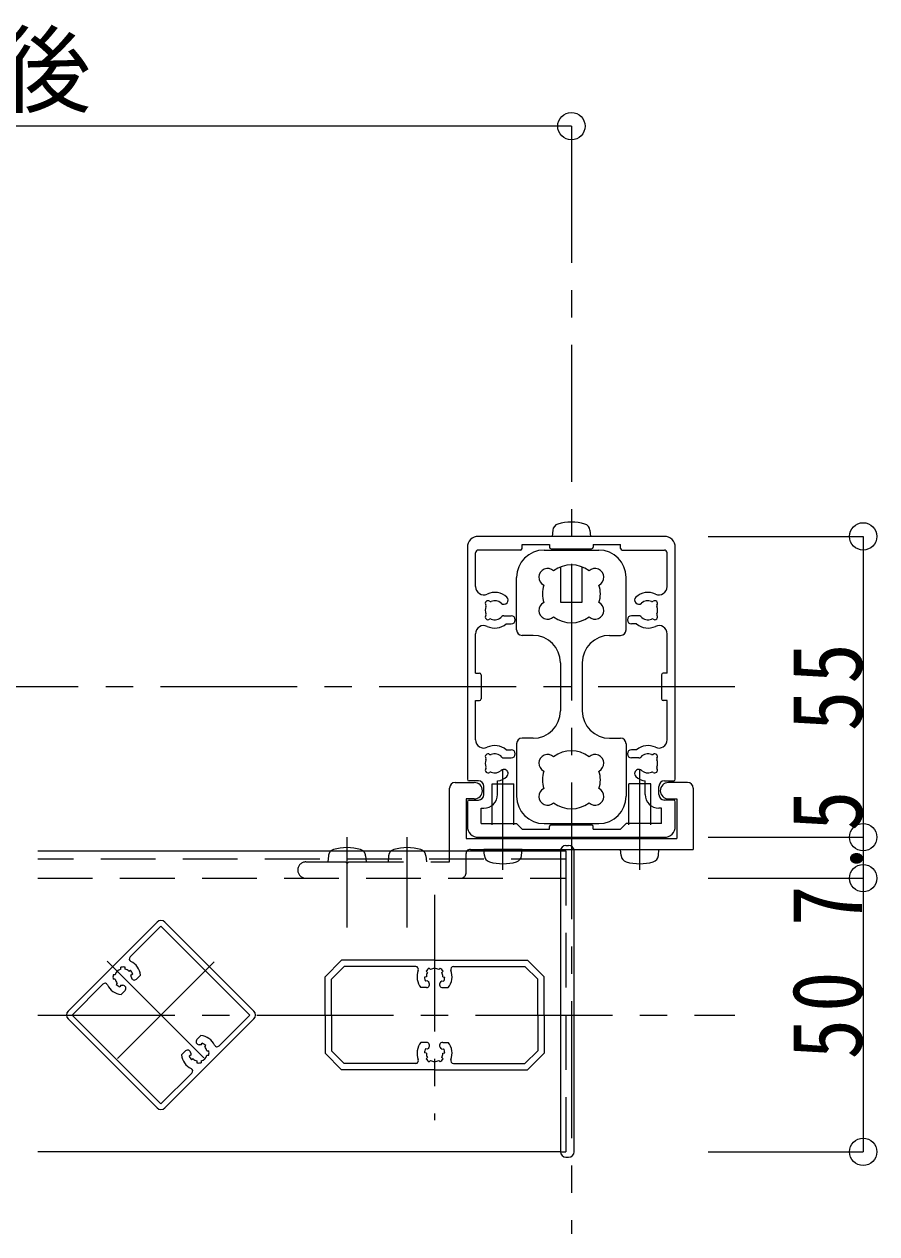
# Model space of a CAD drawing. Units: millimetres at full size, sheet at 1:5. Extents: x -1050 to 1050, y -742 to 742.
# Drawn here: x 698 to 853.8, y -351.8 to -130.7 of the extents above; entities that cross this region are included whole.
import ezdxf
from ezdxf.enums import TextEntityAlignment as Align

# ---------------------------------------------------------------- set-up
doc = ezdxf.new("R2010")
doc.units = ezdxf.units.MM
doc.header["$LTSCALE"] = 5
doc.linetypes.add('CHAIN1', pattern=[8, 5, -1, 1, -1])
doc.linetypes.add('DASHED2', pattern=[3, 2, -1])
doc.layers.add('0-0_通り芯', color=7, linetype='CHAIN1')
for name, color, linetype, lineweight in [('0-3_寸法', 54, 'Continuous', 20), ('0-4_手摺部材', 92, 'Continuous', 20), ('0-5_手すり子', 12, 'Continuous', 20), ('0-8_その他', 11, 'Continuous', 20), ('0-A_支柱', 6, 'Continuous', 20), ('0-B_足元', 4, 'Continuous', 20)]:
    doc.layers.add(name, color=color, linetype=linetype, lineweight=lineweight)
doc.styles.add('ＭＳ ゴシック', font='')
doc.styles.get('ＭＳ ゴシック').set_extended_font_data('MS Gothic')

# ---------------------------------------------------------------- blocks, each defined once
blk = doc.blocks.new('dimension_origin')
at = {"color": 0, "linetype": 'Continuous', "lineweight": -2}
blk.add_circle((0, 0), 1.25, dxfattribs=at)

msp = doc.modelspace()

# ---------------------------------------------------------------- linework, layer by layer
at = {"layer": '0-0_通り芯'}
for p, q in [((798.02, -149.293), (798.02, -351.793)), ((827.913, -251.793), (-35.943, -251.793)), ((773.02, -289.793), (773.02, -331.047)), ((713.166, -301.938), (732.766, -321.539)), ((732.759, -302.054), (713.265, -321.548)), ((700.52, -311.793), (827.913, -311.793))]:
    msp.add_line(p, q, dxfattribs=at)
at = {"layer": '0-3_寸法'}
for p, q in [((798.02, -149.293), (548.02, -149.293)), ((822.992, -224.293), (851.342, -224.293)), ((851.342, -224.293), (851.342, -279.293)), ((822.992, -279.293), (851.342, -279.293)), ((851.342, -279.293), (851.342, -286.793)), ((822.992, -286.793), (851.342, -286.793)), ((851.342, -286.793), (851.342, -336.793)), ((822.992, -336.793), (851.342, -336.793))]:
    msp.add_line(p, q, dxfattribs=at)
at = {"layer": '0-4_手摺部材', "linetype": 'CHAIN1'}
for p, q in [((785.52, -285.26), (785.52, -266.86)), ((810.52, -285.26), (810.52, -266.86)), ((757.02, -295.793), (757.02, -279.275)), ((768.02, -295.793), (768.02, -279.275))]:
    msp.add_line(p, q, dxfattribs=at)
at = {"layer": '0-4_手摺部材'}
for p, q in [((776.77, -269.293), (780.27, -269.293)), ((783.52, -269.543), (787.52, -269.543)), ((783.52, -277.043), (783.52, -269.543)), ((787.52, -277.043), (787.52, -269.543)), ((808.52, -277.043), (808.52, -269.543)), ((812.52, -269.543), (808.52, -269.543)), ((812.52, -277.043), (812.52, -269.543)), ((819.27, -269.293), (815.77, -269.293)), ((775.77, -281.793), (775.77, -270.293)), ((820.27, -270.293), (820.27, -281.543)), ((780.27, -272.293), (778.77, -272.293)), ((778.77, -272.293), (778.77, -279.543)), ((815.77, -272.293), (817.27, -272.293)), ((817.27, -272.293), (817.27, -279.543)), ((778.77, -279.543), (817.27, -279.543)), ((783.52, -279.293), (783.52, -279.593)), ((787.52, -279.293), (787.52, -279.593)), ((797.02, -280.793), (797.52, -280.793)), ((808.52, -279.293), (808.52, -279.593)), ((812.52, -279.293), (812.52, -279.593)), ((700.52, -281.793), (796.02, -281.793)), ((779.565, -281.543), (820.27, -281.543)), ((782.118, -282.662), (782.02, -281.543)), ((789.02, -281.543), (782.02, -281.543)), ((788.922, -282.662), (789.02, -281.543)), ((796.02, -281.793), (796.02, -336.793)), ((798.52, -336.793), (798.52, -281.793)), ((807.118, -282.662), (807.02, -281.543)), ((807.02, -281.543), (814.02, -281.543)), ((813.922, -282.662), (814.02, -281.543)), ((796.02, -336.793), (700.52, -336.793)), ((797.02, -337.793), (797.52, -337.793))]:
    msp.add_line(p, q, dxfattribs=at)
at = {"layer": '0-4_手摺部材', "linetype": 'DASHED2'}
for p, q in [((764.618, -282.674), (764.52, -283.793)), ((775.77, -283.793), (775.77, -281.793)), ((778.77, -285.793), (778.77, -282.293)), ((797.02, -283.293), (700.52, -283.293)), ((749.52, -283.793), (756.72, -283.793)), ((749.52, -283.793), (756.72, -283.793)), ((757.02, -284.093), (756.72, -283.793)), ((757.02, -284.093), (756.72, -283.793)), ((757.02, -284.093), (757.32, -283.793)), ((757.02, -284.093), (757.32, -283.793)), ((757.32, -283.793), (775.77, -283.793)), ((757.32, -283.793), (775.77, -283.793)), ((700.52, -286.793), (797.02, -286.793)), ((796.02, -336.793), (797.02, -336.793))]:
    msp.add_line(p, q, dxfattribs=at)
msp.add_lwpolyline([(796.02, -281.793), (797.02, -281.793), (797.02, -336.793)], dxfattribs=at)
at = {"layer": '0-4_手摺部材'}
for centre, radius, start, end in [((776.77, -270.293), 1, 90, 180), ((780.27, -270.793), 1.5, 270, 90), ((815.77, -270.793), 1.5, 90, 270), ((819.27, -270.293), 1, 0, 90), ((797.02, -281.793), 1, 90, 180), ((797.52, -281.793), 1, 360, 90), ((757.02, -290.193), 9, 74.11915, 105.88085), ((779.565, -282.543), 1, 90, 131.40962), ((783.413, -282.549), 1.3, 185, 254.11915), ((787.627, -282.549), 1.3, 285.88085, 355), ((808.413, -282.549), 1.3, 185, 254.11915), ((812.627, -282.549), 1.3, 285.88085, 355), ((785.52, -275.143), 9, 254.11915, 285.88085), ((810.52, -275.143), 9, 254.11915, 285.88085), ((797.02, -336.793), 1, 180, 270), ((797.52, -336.793), 1, 270, 360)]:
    msp.add_arc(centre, radius, start, end, dxfattribs=at)
at = {"layer": '0-4_手摺部材', "linetype": 'DASHED2'}
for centre, radius, start, end in [((765.913, -282.787), 1.3, 130.13492, 175), ((779.77, -282.293), 1, 150, 180), ((749.52, -285.293), 1.5, 90, 270), ((749.52, -285.293), 1.5, 90, 270), ((777.77, -285.793), 1, 270, 360)]:
    msp.add_arc(centre, radius, start, end, dxfattribs=at)
at = {"layer": '0-5_手すり子'}
for p, q in [((722.313, -294.822), (706.049, -311.086)), ((723.02, -295.529), (717.363, -301.186)), ((739.283, -311.793), (723.02, -295.529)), ((739.991, -311.086), (723.727, -294.822)), ((756.02, -301.793), (753.02, -304.793)), ((773.02, -301.793), (756.02, -301.793)), ((769.575, -302.943), (756.496, -302.943)), ((773.02, -301.793), (790.02, -301.793)), ((776.465, -302.943), (789.544, -302.943)), ((790.02, -301.793), (793.02, -304.793)), ((714.641, -304.475), (714.282, -304.475)), ((715.702, -303.414), (715.702, -303.054)), ((716.479, -303.414), (716.479, -303.054)), ((717.151, -303.803), (717.463, -303.623)), ((717.539, -304.475), (717.851, -304.295)), ((719.271, -304.511), (718.551, -305.231)), ((753.02, -311.793), (753.02, -304.793)), ((771.52, -304.793), (771.172, -304.886)), ((771.466, -303.789), (771.721, -304.043)), ((772.016, -303.24), (772.27, -303.494)), ((774.025, -303.24), (773.77, -303.494)), ((774.574, -303.789), (774.319, -304.043)), ((774.52, -304.793), (774.868, -304.886)), ((793.02, -311.793), (793.02, -304.793)), ((712.413, -306.136), (706.757, -311.793)), ((714.641, -305.252), (714.282, -305.252)), ((715.03, -305.924), (714.85, -306.236)), ((715.702, -306.312), (715.522, -306.624)), ((715.738, -308.044), (716.458, -307.324)), ((771.54, -306.793), (770.522, -306.793)), ((771.721, -305.543), (771.373, -305.636)), ((774.319, -305.543), (774.667, -305.636)), ((774.5, -306.793), (775.518, -306.793)), ((706.757, -311.793), (723.02, -328.056)), ((739.283, -311.793), (733.627, -317.45)), ((753.02, -311.793), (753.02, -318.793)), ((793.02, -311.793), (793.02, -318.793)), ((706.049, -312.5), (722.313, -328.764)), ((723.727, -328.764), (739.991, -312.5)), ((730.302, -315.542), (729.582, -316.262)), ((726.769, -319.075), (727.489, -318.355)), ((730.338, -317.274), (730.518, -316.962)), ((731.01, -317.662), (731.19, -317.35)), ((731.399, -318.334), (731.758, -318.334)), ((771.54, -316.793), (770.522, -316.793)), ((771.721, -318.043), (771.373, -317.95)), ((774.319, -318.043), (774.667, -317.95)), ((774.5, -316.793), (775.518, -316.793)), ((728.501, -319.111), (728.189, -319.291)), ((728.889, -319.783), (728.577, -319.963)), ((729.561, -320.171), (729.561, -320.531)), ((730.338, -320.171), (730.338, -320.531)), ((731.399, -319.111), (731.758, -319.111)), ((756.02, -321.793), (753.02, -318.793)), ((769.575, -320.643), (756.496, -320.643)), ((771.52, -318.793), (771.172, -318.7)), ((771.466, -319.798), (771.721, -319.543)), ((772.016, -320.347), (772.27, -320.092)), ((774.025, -320.347), (773.77, -320.092)), ((774.574, -319.798), (774.319, -319.543)), ((774.52, -318.793), (774.868, -318.7)), ((776.465, -320.643), (789.544, -320.643)), ((790.02, -321.793), (793.02, -318.793)), ((728.677, -322.4), (723.02, -328.056)), ((773.02, -321.793), (756.02, -321.793)), ((773.02, -321.793), (790.02, -321.793))]:
    msp.add_line(p, q, dxfattribs=at)
for points in [[(754.17, -311.793), (754.17, -305.269), (756.496, -302.943)], [(791.87, -311.793), (791.87, -305.269), (789.544, -302.943)], [(754.17, -311.793), (754.17, -318.317), (756.496, -320.643)], [(791.87, -311.793), (791.87, -318.317), (789.544, -320.643)]]:
    msp.add_lwpolyline(points, dxfattribs=at)
for centre, radius, start, end in [((723.02, -295.529), 1, 45, 135), ((717.717, -301.54), 0.5, 135, 243.92489), ((716.09, -304.863), 3.2, 6.31816, 63.92489), ((769.575, -303.443), 0.5, 338.60073, 90), ((776.465, -303.443), 0.5, 90, 201.39927), ((716.09, -304.863), 1.85, 167.88668, 192.11399), ((716.09, -304.863), 1.5, 104.9994, 164.99893), ((716.09, -304.863), 1.85, 77.88601, 102.11332), ((716.09, -304.863), 1.5, 45.00057, 75), ((716.09, -304.863), 1.85, 17.8869, 42.11442), ((716.09, -304.863), 1.5, 0.83274, 15.00081), ((718.153, -304.833), 0.563, 180.83274, 315), ((773.02, -304.793), 3.2, 158.60073, 218.68218), ((773.02, -304.793), 1.85, 182.88625, 207.11374), ((773.02, -304.793), 1.85, 122.88624, 147.11376), ((773.02, -304.793), 1.5, 150.00001, 180), ((773.02, -304.793), 1.5, 90, 120), ((773.02, -304.793), 1.5, 60, 90), ((773.02, -304.793), 1.85, 32.88624, 57.11376), ((773.02, -304.793), 1.5, 360, 29.99999), ((773.02, -304.793), 1.85, 332.88626, 357.11375), ((773.02, -304.793), 3.2, 321.31782, 21.39927), ((712.767, -306.49), 0.5, 26.07511, 135), ((716.09, -304.863), 3.2, 206.07511, 263.68184), ((716.09, -304.863), 1.5, 195, 224.99943), ((716.09, -304.863), 1.85, 227.88558, 252.1131), ((716.09, -304.863), 1.5, 254.99919, 269.16726), ((716.06, -306.926), 0.563, 315, 89.16726), ((771.54, -306.23), 0.563, 270, 44.16821), ((773.02, -304.793), 1.5, 209.99999, 224.16821), ((774.5, -306.23), 0.563, 135.83179, 270), ((773.02, -304.793), 1.5, 315.83179, 330.00001), ((706.757, -311.793), 1, 135, 225), ((739.283, -311.793), 1, 315, 45), ((729.95, -318.723), 3.2, 26.07511, 83.68184), ((727.887, -318.753), 0.563, 0.83274, 135), ((729.98, -316.66), 0.563, 135, 269.16726), ((729.95, -318.723), 1.5, 74.99919, 89.16726), ((729.95, -318.723), 1.85, 47.88558, 72.1131), ((729.95, -318.723), 1.5, 15, 44.99943), ((729.95, -318.723), 1.85, 347.88668, 12.11399), ((733.273, -317.096), 0.5, 206.07511, 315), ((773.02, -318.793), 3.2, 141.31782, 201.39927), ((773.02, -318.793), 1.85, 152.88626, 177.11375), ((771.54, -317.356), 0.563, 315.83179, 90), ((773.02, -318.793), 1.5, 135.83179, 150.00001), ((774.5, -317.356), 0.563, 90, 224.16821), ((773.02, -318.793), 1.5, 29.99999, 44.16821), ((773.02, -318.793), 1.85, 2.88625, 27.11374), ((773.02, -318.793), 3.2, 338.60073, 38.68218), ((729.95, -318.723), 3.2, 186.31816, 243.92489), ((729.95, -318.723), 1.85, 197.8869, 222.11442), ((729.95, -318.723), 1.5, 180.83274, 195.00081), ((729.95, -318.723), 1.5, 225.00057, 255), ((729.95, -318.723), 1.85, 257.88601, 282.11332), ((729.95, -318.723), 1.5, 285.00107, 345.0006), ((769.575, -320.143), 0.5, 270, 21.39927), ((773.02, -318.793), 1.85, 212.88624, 237.11376), ((773.02, -318.793), 1.5, 180, 209.99999), ((773.02, -318.793), 1.5, 240, 270), ((773.02, -318.793), 1.5, 270, 300), ((773.02, -318.793), 1.85, 302.88624, 327.11376), ((773.02, -318.793), 1.5, 330.00001, 0), ((776.465, -320.143), 0.5, 158.60073, 270), ((728.323, -322.046), 0.5, 315, 63.92489), ((723.02, -328.056), 1, 225, 315)]:
    msp.add_arc(centre, radius, start, end, dxfattribs=at)
at = {"layer": '0-8_その他', "linetype": 'DASHED2'}
for p, q in [((753.618, -282.674), (753.52, -283.793)), ((760.422, -282.674), (760.52, -283.793)), ((771.422, -282.674), (771.52, -283.793))]:
    msp.add_line(p, q, dxfattribs=at)
for centre, start, end in [((754.913, -282.787), 130.13492, 175), ((759.127, -282.787), 5, 49.86508), ((770.127, -282.787), 5, 49.86508)]:
    msp.add_arc(centre, 1.3, start, end, dxfattribs=at)
at = {"layer": '0-8_その他'}
for centre, radius, start, end in [((754.913, -282.787), 1.3, 105.88085, 130.13492), ((759.127, -282.787), 1.3, 49.86508, 74.11915), ((765.913, -282.787), 1.3, 105.88085, 130.13492), ((768.02, -290.193), 9, 74.11915, 105.88085), ((770.127, -282.787), 1.3, 49.86508, 74.11915)]:
    msp.add_arc(centre, radius, start, end, dxfattribs=at)
at = {"layer": '0-A_支柱'}
for p, q in [((794.618, -223.174), (794.52, -224.293)), ((801.422, -223.174), (801.52, -224.293)), ((815.02, -224.293), (781.02, -224.293)), ((779.02, -226.293), (779.02, -268.693)), ((780.52, -233.485), (780.52, -227.293)), ((788.72, -226.793), (781.02, -226.793)), ((794.02, -225.793), (794.02, -226.243)), ((794.32, -226.543), (801.72, -226.543)), ((796.02, -226.543), (796.02, -226.793)), ((796.02, -226.543), (796.02, -226.793)), ((800.02, -226.793), (800.02, -226.543)), ((800.02, -226.793), (800.02, -226.543)), ((802.02, -225.793), (802.02, -226.243)), ((802.02, -225.793), (807.02, -225.793)), ((807.02, -226.493), (807.02, -225.793)), ((807.32, -226.793), (815.02, -226.793)), ((815.52, -233.485), (815.52, -227.293)), ((817.02, -268.693), (817.02, -226.293)), ((785.697, -238.793), (787.02, -238.793)), ((810.343, -238.793), (809.02, -238.793)), ((786.097, -240.293), (787.02, -240.293)), ((809.943, -240.293), (809.02, -240.293)), ((780.52, -249.293), (780.52, -242.101)), ((815.52, -249.293), (815.52, -242.101)), ((780.52, -249.293), (781.22, -249.293)), ((781.52, -249.593), (781.52, -253.993)), ((814.52, -249.593), (814.52, -253.993)), ((815.52, -249.293), (814.82, -249.293)), ((780.52, -254.293), (781.22, -254.293)), ((780.52, -261.485), (780.52, -254.293)), ((815.52, -254.293), (814.82, -254.293)), ((815.52, -261.485), (815.52, -254.293)), ((785.697, -264.793), (787.02, -264.793)), ((786.097, -263.293), (787.02, -263.293)), ((809.943, -263.293), (809.02, -263.293)), ((810.343, -264.793), (809.02, -264.793)), ((781.02, -268.993), (779.32, -268.993)), ((784.52, -271.493), (784.52, -269.004)), ((811.52, -271.493), (811.52, -269.004)), ((815.02, -268.993), (816.72, -268.993)), ((782.02, -271.493), (782.02, -269.993)), ((814.02, -271.493), (814.02, -269.993)), ((779.02, -272.793), (779.02, -277.293)), ((779.32, -272.493), (781.02, -272.493)), ((781.52, -273.993), (782.02, -273.993)), ((781.52, -276.793), (781.52, -273.993)), ((814.52, -273.993), (814.02, -273.993)), ((814.52, -276.793), (814.52, -273.993)), ((816.72, -272.493), (815.02, -272.493)), ((817.02, -277.293), (817.02, -272.793)), ((781.52, -276.793), (788.02, -276.793)), ((789.02, -277.793), (788.02, -276.793)), ((789.02, -277.793), (794.02, -277.793)), ((794.02, -277.793), (794.02, -277.343)), ((794.32, -277.043), (801.72, -277.043)), ((802.02, -277.793), (802.02, -277.343)), ((802.02, -277.793), (807.02, -277.793)), ((807.02, -277.793), (808.02, -276.793)), ((814.52, -276.793), (808.02, -276.793)), ((781.02, -279.293), (815.02, -279.293))]:
    msp.add_line(p, q, dxfattribs=at)
for points in [[(789.02, -226.493), (789.02, -225.793), (794.02, -225.793)], [(796.02, -229.885), (796.02, -236.293), (800.02, -236.293), (800.02, -229.885)], [(796.02, -229.885), (796.02, -236.293), (800.02, -236.293), (800.02, -229.885)]]:
    msp.add_lwpolyline(points, dxfattribs=at)
for centre, radius, start, end in [((795.913, -223.287), 1.3, 105.88085, 175), ((798.02, -230.693), 9, 74.11915, 105.88085), ((800.127, -223.287), 1.3, 5, 74.11915), ((781.02, -226.293), 2, 90, 180), ((815.02, -226.293), 2, 0, 90), ((781.02, -227.293), 0.5, 90, 180), ((788.72, -226.493), 0.3, 270, 360), ((794.32, -226.243), 0.3, 180, 270), ((801.72, -226.243), 0.3, 270, 360), ((807.32, -226.493), 0.3, 180, 270), ((815.02, -227.293), 0.5, 0, 90), ((782.02, -233.485), 1.5, 180, 294.90106), ((814.02, -233.485), 1.5, 245.09894, 360), ((782.783, -236.555), 0.5, 55.28656, 214.71344), ((784.02, -237.793), 3.25, 47.4576, 114.90106), ((783.238, -235.898), 0.3, 235.28656, 292.4201), ((784.02, -237.793), 1.75, 47.4576, 112.4201), ((785.71, -235.951), 0.75, 227.4576, 47.4576), ((810.33, -235.951), 0.75, 132.5424, 312.5424), ((812.02, -237.793), 3.25, 65.09894, 132.5424), ((812.02, -237.793), 1.75, 67.5799, 132.5424), ((812.802, -235.898), 0.3, 247.5799, 304.71344), ((813.257, -236.555), 0.5, 325.28656, 124.71344), ((784.02, -237.793), 1.75, 157.5799, 202.4201), ((782.783, -239.03), 0.5, 145.28656, 304.71344), ((782.125, -237.011), 0.3, 337.5799, 34.71344), ((782.125, -238.575), 0.3, 325.28656, 22.4201), ((785.697, -239.293), 0.5, 90, 138.18969), ((787.02, -239.543), 0.75, 270, 90), ((809.02, -239.543), 0.75, 90, 270), ((810.343, -239.293), 0.5, 41.81031, 90), ((813.257, -239.03), 0.5, 235.28656, 34.71344), ((813.915, -237.011), 0.3, 145.28656, 202.4201), ((813.915, -238.575), 0.3, 157.5799, 214.71344), ((812.02, -237.793), 1.75, 337.5799, 22.4201), ((782.02, -242.101), 1.5, 65.09894, 180), ((784.02, -237.793), 3.25, 245.09894, 309.71514), ((783.238, -239.688), 0.3, 67.5799, 124.71344), ((784.02, -237.793), 1.75, 247.5799, 318.18969), ((812.02, -237.793), 3.25, 230.28486, 294.90106), ((812.02, -237.793), 1.75, 221.81031, 292.4201), ((812.802, -239.688), 0.3, 55.28656, 112.4201), ((814.02, -242.101), 1.5, 0, 114.90106), ((781.22, -249.593), 0.3, 0, 90), ((814.82, -249.593), 0.3, 90, 180), ((781.22, -253.993), 0.3, 270, 360), ((814.82, -253.993), 0.3, 180, 270), ((782.02, -261.485), 1.5, 180, 294.90106), ((784.02, -265.793), 3.25, 50.28486, 114.90106), ((812.02, -265.793), 3.25, 65.09894, 129.71514), ((814.02, -261.485), 1.5, 245.09894, 360), ((784.02, -265.793), 1.75, 157.5799, 202.4201), ((782.783, -264.555), 0.5, 55.28656, 214.71344), ((782.125, -265.011), 0.3, 337.5799, 34.71344), ((783.238, -263.898), 0.3, 235.28656, 292.4201), ((784.02, -265.793), 1.75, 41.81031, 112.4201), ((785.697, -264.293), 0.5, 221.81031, 270), ((787.02, -264.043), 0.75, 270, 90), ((809.02, -264.043), 0.75, 90, 270), ((810.343, -264.293), 0.5, 270, 318.18969), ((812.02, -265.793), 1.75, 67.5799, 138.18969), ((812.802, -263.898), 0.3, 247.5799, 304.71344), ((813.257, -264.555), 0.5, 325.28656, 124.71344), ((813.915, -265.011), 0.3, 145.28656, 202.4201), ((812.02, -265.793), 1.75, 337.5799, 22.4201), ((782.783, -267.03), 0.5, 145.28656, 304.71344), ((782.125, -266.575), 0.3, 325.28656, 22.4201), ((783.238, -267.688), 0.3, 67.5799, 124.71344), ((784.02, -265.793), 1.75, 247.5799, 312.5424), ((785.71, -267.635), 0.75, 312.5424, 132.5424), ((810.33, -267.635), 0.75, 47.4576, 227.4576), ((812.02, -265.793), 1.75, 227.4576, 292.4201), ((812.802, -267.688), 0.3, 55.28656, 112.4201), ((813.257, -267.03), 0.5, 235.28656, 34.71344), ((813.915, -266.575), 0.3, 157.5799, 214.71344), ((779.32, -268.693), 0.3, 180, 270), ((781.02, -269.993), 1, 0, 90), ((784.02, -265.793), 3.25, 278.84988, 312.5424), ((812.02, -265.793), 3.25, 227.4576, 261.15012), ((815.02, -269.993), 1, 90, 180), ((816.72, -268.693), 0.3, 270, 360), ((781.02, -271.493), 1, 270, 360), ((782.02, -271.493), 2.5, 270, 360), ((814.02, -271.493), 2.5, 180, 270), ((815.02, -271.493), 1, 180, 270), ((779.32, -272.793), 0.3, 90, 180), ((816.72, -272.793), 0.3, 0, 90), ((781.02, -277.293), 2, 180, 270), ((794.32, -277.343), 0.3, 90, 180), ((801.72, -277.343), 0.3, 0, 90), ((815.02, -277.293), 2, 270, 360)]:
    msp.add_arc(centre, radius, start, end, dxfattribs=at)
at = {"layer": '0-B_足元'}
for p, q in [((793.02, -226.793), (803.02, -226.793)), ((788.02, -241.393), (788.02, -231.793)), ((808.02, -241.393), (808.02, -231.793)), ((791.02, -242.393), (789.02, -242.393)), ((805.02, -242.393), (807.02, -242.393)), ((796.02, -247.393), (796.02, -256.193)), ((800.02, -247.393), (800.02, -256.193)), ((788.02, -262.193), (788.02, -271.793)), ((791.02, -261.193), (789.02, -261.193)), ((805.02, -261.193), (807.02, -261.193)), ((808.02, -262.193), (808.02, -271.793)), ((793.02, -276.793), (803.02, -276.793))]:
    msp.add_line(p, q, dxfattribs=at)
for centre, radius, start, end in [((793.02, -231.793), 5, 90, 180), ((803.02, -231.793), 5, 0, 90), ((798.02, -234.793), 5.3, 52.3632, 127.6368), ((793.679, -231.753), 1.6, 46.3184, 243.6816), ((802.362, -231.753), 1.6, 296.3184, 133.6816), ((798.02, -234.793), 5.3, 162.3632, 197.6368), ((798.02, -234.793), 5.3, 342.3632, 17.6368), ((793.679, -237.833), 1.6, 116.3184, 313.6816), ((802.362, -237.833), 1.6, 226.3184, 63.6816), ((798.02, -234.793), 5.3, 232.36321, 307.63679), ((789.02, -241.393), 1, 180, 270), ((791.02, -247.393), 5, 0, 90), ((805.02, -247.393), 5, 90, 180), ((807.02, -241.393), 1, 270, 360), ((791.02, -256.193), 5, 270, 360), ((805.02, -256.193), 5, 180, 270), ((789.02, -262.193), 1, 90, 180), ((807.02, -262.193), 1, 0, 90), ((793.679, -265.753), 1.6, 46.3184, 243.6816), ((798.02, -268.793), 5.3, 52.36321, 127.63679), ((802.362, -265.753), 1.6, 296.3184, 133.6816), ((798.02, -268.793), 5.3, 162.3632, 197.6368), ((798.02, -268.793), 5.3, 342.3632, 17.6368), ((793.02, -271.793), 5, 180, 270), ((793.679, -271.833), 1.6, 116.3184, 313.6816), ((802.362, -271.833), 1.6, 226.3184, 63.6816), ((803.02, -271.793), 5, 270, 360), ((798.02, -268.793), 5.3, 232.3632, 307.6368)]:
    msp.add_arc(centre, radius, start, end, dxfattribs=at)

# ---------------------------------------------------------------- block references
at = {"layer": '0-3_寸法', "xscale": 2, "yscale": 2}
msp.add_blockref('dimension_origin', (798.02, -149.293), dxfattribs=at)
for p, rotation in [((851.342, -224.293), 90), ((851.342, -279.293), 270), ((851.342, -279.293), 90), ((851.342, -286.793), 270), ((851.342, -286.793), 90), ((851.342, -336.793), 270)]:
    msp.add_blockref('dimension_origin', p, dxfattribs=dict(at, rotation=rotation))

# ---------------------------------------------------------------- texts
at = {"layer": '0-3_寸法', "style": 'ＭＳ ゴシック', "width": 0.95}
msp.add_text('@1000前後', height=12.83, dxfattribs=at).set_placement((635.52, -149.293), align=Align.BOTTOM_LEFT)
at = {"layer": '0-3_寸法', "char_height": 12.83, "attachment_point": 7, "rotation": 90, "style": 'ＭＳ ゴシック'}
for s, insert in [('\\T1.17;\\W0.85;55', (851.342, -259.918)), ('\\T1.17;\\W0.85;7.5', (851.342, -295.543)), ('\\T1.17;\\W0.85;50', (851.342, -319.918))]:
    msp.add_mtext(s, dxfattribs=dict(at, insert=insert))

doc.saveas('drawing.dxf')
